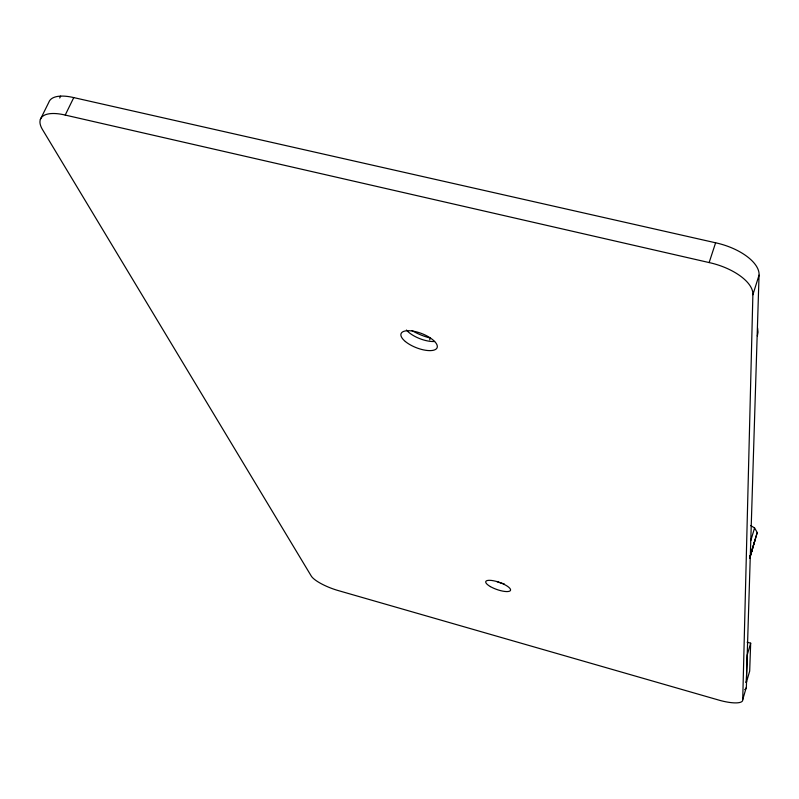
<?xml version="1.0" encoding="UTF-8"?>
<svg xmlns="http://www.w3.org/2000/svg" width="799" height="799" viewBox="0 0 799 799"><rect width="100%" height="100%" fill="white"/><g stroke="black" fill="none" stroke-linecap="round" stroke-linejoin="round"><path stroke-width="1.2" d="M73.758 97.598L65.218 115.066A41.378 16.589 26.8 0 0 42.727 129.957L311.181 575.899A24.34 6.342 20.7 0 0 338.586 590.671L717.532 699.724A25.238 6.772 17.4 0 0 742.73 699.654L752.878 294.751L759.05 275.156A43.396 20.704 17.1 0 0 715.614 242.796L73.758 97.598A41.218 16.899 27 0 0 48.869 102.202L40.359 119.421M747.115 642.196L750.67 643.185L749.682 671.1L746.346 682.556L759.05 275.156M746.346 682.556L747.185 655.11L750.67 643.185M742.73 699.654L746.366 687.14L746.556 681.118L746.156 682.496M757.352 335.97L758.021 332.154L757.592 327.94M749.782 557.562L750.421 555.365M749.702 558.311L757.232 532.524L754.576 527.949L750.601 525.482M749.852 557.422L755.255 539.295M749.911 557.402L752.588 548.434M750.8 540.573L754.576 527.949M749.941 556.993L757.232 532.524M752.878 294.751A43.585 20.345 17.2 0 0 709.142 262.571L715.614 242.796M429.692 339.825L430.371 338.057A29.373 11.765 21.3 0 1 412.014 330.616M59.715 98.017L60.644 96.12M65.218 115.066L709.142 262.571M746.366 687.14A25.178 6.921 17.3 0 1 744.668 689.587M504.179 583.879A13.114 3.825 19.4 0 1 496.748 581.482M434.616 341.493A19.296 7.65 21.3 0 1 406.431 330.047M490.396 586.596A13.134 3.785 19.4 0 0 510.451 590.471A13.134 3.785 19.4 0 0 493.572 580.773A13.134 3.785 19.4 0 0 490.396 586.596M405.383 341.533A19.336 7.571 21.3 0 0 436.364 348.813A19.336 7.571 21.3 0 0 415.58 331.645A19.336 7.571 21.3 0 0 405.383 341.533"/></g></svg>
